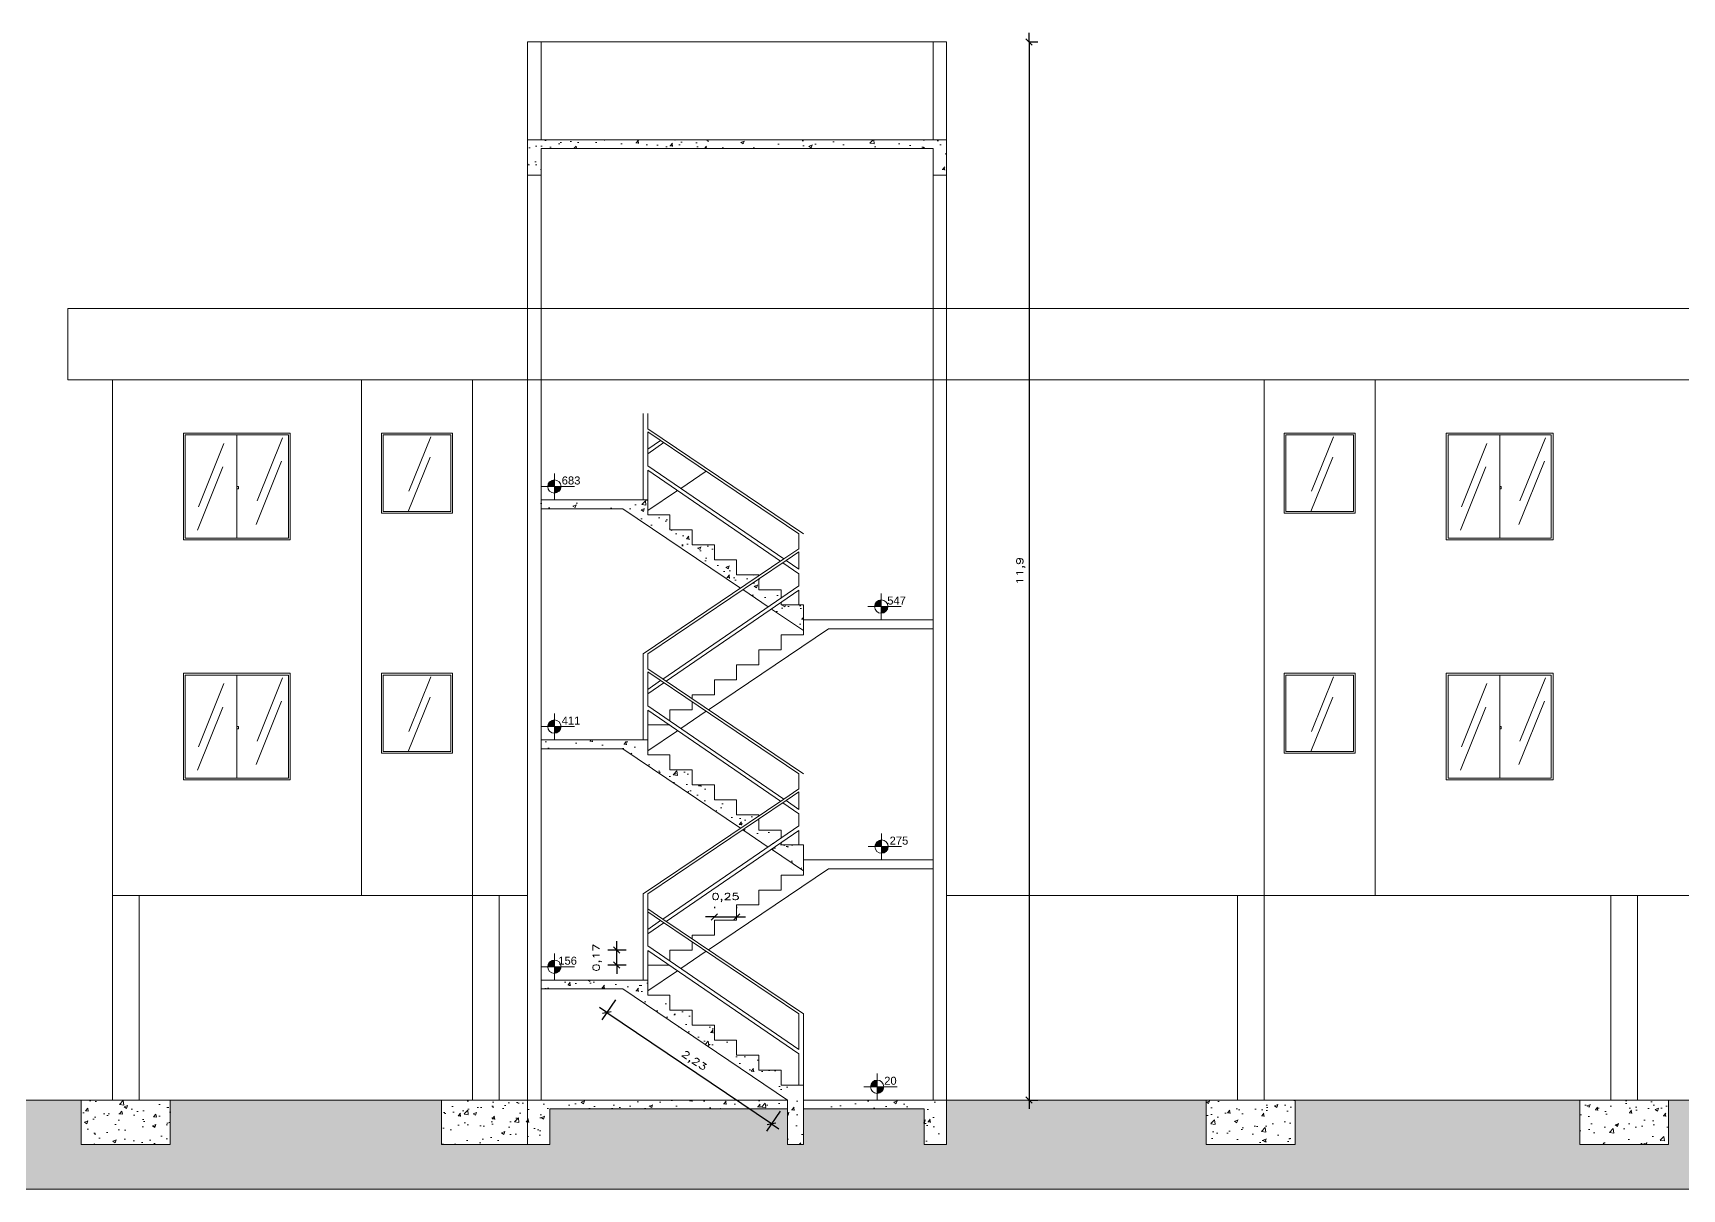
# Model space of a CAD drawing. Header units: millimetres. Extents: x 634 to 830, y -342 to -254.
# Drawn here: x 653.34 to 671.89, y -266.94 to -253.94 of the extents above; entities that cross this region are included whole.
import ezdxf

# ---------------------------------------------------------------- set-up
doc = ezdxf.new("R2010")
doc.units = ezdxf.units.MM
doc.layers.add('Auxiliar', color=1, linetype='Continuous')
doc.layers.add('PAREDE', color=6, linetype='Continuous')
doc.layers.add('Cota nível-baixa', color=240, linetype='Continuous', lineweight=5)
doc.styles.add('REGUA60', font='romansx2.shx', dxfattribs={"width": 1.4})
doc.styles.add('Régua 60', font='arial.ttf', dxfattribs={"height": 9})
doc.dimstyles.new('Cota Vinícius1', dxfattribs={"dimscale": 0.05, "dimtxt": 1.5, "dimasz": 0.01, "dimexe": 2, "dimexo": 3, "dimgap": 0.98, "dimtad": 1, "dimlfac": -1, "dimrnd": 0.01, "dimtxsty": 'REGUA60', "dimblk": 'COTATR', "dimcen": 4, "dimdle": 4, "dimclrt": 2, "dimadec": 0, "dimazin": 0, "dimtfac": 1, "dimtmove": 2, "dimatfit": 2, "dimfxl": 0, "dimarcsym": 0})
pattern_1 = [(50, (-132.313, -54.06285), (0.3825878, -0.03347208), [0.040005, -0.440055]), (355, (-132.313, -54.06285), (-0.07400993, 0.40121895), [0.032004, -0.352044]), (100.451, (-132.2811, -54.06564), (0.30857925, 0.36774504), [0.033999, -0.373989]), (46.1842, (-132.313, -53.95617), (0.56926599, -0.0882889), [0.0600075, -0.6600825]), (96.6356, (-132.26556, -53.96353), (0.4985489, 0.51959367), [0.0509985, -0.5609835]), (351.184, (-132.313, -53.9562), (0.49854967, 0.51959275), [0.048006, -0.528066]), (21, (-132.25966, -53.98284), (0.31839125, -0.21475759), [0.040005, -0.440055]), (326, (-132.25966, -53.98284), (0.12978426, 0.38679473), [0.032004, -0.352044]), (71.4514, (-132.23312, -54.00074), (0.44817463, 0.172038), [0.033999, -0.373989]), (37.5, (-132.313, -54.06285), (0.006486067, 0.177565582), [0, -0.3477768, 0, -0.357378, 0, -0.3533775]), (7.5, (-132.313, -54.06285), (0.14032129, 0.210379207), [0, -0.2037588, 0, -0.3397758, 0, -0.1346835]), (327.5, (-132.43194, -54.06285), (0.28474025, -0.012030362), [0, -0.13335, 0, -0.416052, 0, -0.552069]), (317.5, (-132.48528, -54.06285), (0.31107128, 0.05339563), [0, -0.173355, 0, -0.2763012, 0, -0.392049])]

# ---------------------------------------------------------------- blocks, each defined once
blk = doc.blocks.new('COTATR')
at = {"color": 3}
blk.add_line((-71, -71), (71, 71), dxfattribs=at)
at = {"color": 0, "linetype": 'ByBlock'}
blk.add_line((0, 0), (200, 0), dxfattribs=at)
blk = doc.blocks.new('*D183')
at = {"layer": 'Auxiliar', "color": 0, "lineweight": -2, "transparency": 16777216}
for p, q in [((660.013, -264.251), (659.806, -264.251)), ((659.906, -264.419), (659.906, -264.251)), ((660.013, -264.419), (659.806, -264.419))]:
    blk.add_line(p, q, dxfattribs=at)
at = {"layer": 'Defpoints', "color": 0, "lineweight": 0, "transparency": 16777216}
for p in [(659.906, -264.251), (660.163, -264.251), (660.163, -264.419)]:
    blk.add_point(p, dxfattribs=at)
at = {"layer": 'Auxiliar', "color": 0, "lineweight": -2, "transparency": 16777216, "xscale": 0.0005, "yscale": 0.0005, "zscale": 0.0005}
for p, rotation in [((659.906, -264.251), 90), ((659.906, -264.419), 270)]:
    blk.add_blockref('COTATR', p, dxfattribs=dict(at, rotation=rotation))
at = {"layer": 'Auxiliar', "color": 2, "lineweight": 0, "transparency": 16777216, "insert": (659.688, -264.335), "char_height": 0.075, "attachment_point": 5, "rotation": 90, "style": 'REGUA60'}
blk.add_mtext('0,17', dxfattribs=at)
blk = doc.blocks.new('*D184')
at = {"layer": 'Auxiliar', "color": 0, "lineweight": -2, "transparency": 16777216}
for p, q in [((659.891, -264.812), (659.739, -265.037)), ((659.796, -264.954), (661.647, -266.203)), ((661.743, -266.062), (661.591, -266.287))]:
    blk.add_line(p, q, dxfattribs=at)
at = {"layer": 'Defpoints', "color": 0, "lineweight": 0, "transparency": 16777216}
for p in [(659.975, -264.688), (661.826, -265.938), (661.647, -266.204)]:
    blk.add_point(p, dxfattribs=at)
at = {"layer": 'Auxiliar', "color": 0, "lineweight": -2, "transparency": 16777216, "xscale": 0.0005, "yscale": 0.0005, "zscale": 0.0005}
for p, rotation in [((659.795, -264.954), 145.9806500101759), ((661.647, -266.204), 325.9806500101759)]:
    blk.add_blockref('COTATR', p, dxfattribs=dict(at, rotation=rotation))
at = {"layer": 'Auxiliar', "color": 2, "lineweight": 0, "transparency": 16777216, "insert": (660.774, -265.501), "char_height": 0.075, "attachment_point": 5, "rotation": 325.9807, "style": 'REGUA60'}
blk.add_mtext('2,23', dxfattribs=at)
blk = doc.blocks.new('*D235')
at = {"layer": 'Auxiliar', "color": 0, "lineweight": -2, "transparency": 16777216}
for p, q in [((661.005, -263.763), (661.005, -263.779)), ((661.255, -263.763), (661.255, -263.779)), ((661.006, -263.879), (661.255, -263.879))]:
    blk.add_line(p, q, dxfattribs=at)
at = {"layer": 'Defpoints', "color": 0, "lineweight": 0, "transparency": 16777216}
for p in [(661.005, -263.913), (661.255, -263.879), (661.255, -263.913)]:
    blk.add_point(p, dxfattribs=at)
at = {"layer": 'Auxiliar', "color": 0, "lineweight": -2, "transparency": 16777216, "xscale": 0.0005, "yscale": 0.0005, "zscale": 0.0005, "rotation": 180}
blk.add_blockref('COTATR', (661.005, -263.879), dxfattribs=at)
at = {"layer": 'Auxiliar', "color": 0, "lineweight": -2, "transparency": 16777216, "xscale": 0.0005, "yscale": 0.0005, "zscale": 0.0005}
blk.add_blockref('COTATR', (661.255, -263.879), dxfattribs=at)
at = {"layer": 'Auxiliar', "color": 2, "lineweight": 0, "transparency": 16777216, "insert": (661.13, -263.661), "char_height": 0.075, "attachment_point": 5, "style": 'REGUA60'}
blk.add_mtext('0,25', dxfattribs=at)
blk = doc.blocks.new('*D259')
at = {"layer": 'Auxiliar', "color": 0, "lineweight": -2, "transparency": 16777216}
for p, q in [((664.543, -254.038), (664.643, -254.038)), ((664.543, -254.039), (664.543, -265.938)), ((664.538, -265.938), (664.643, -265.938))]:
    blk.add_line(p, q, dxfattribs=at)
at = {"layer": 'Defpoints', "color": 0, "lineweight": 0, "transparency": 16777216}
for p in [(664.489, -254.038), (663.615, -265.938), (664.543, -265.938)]:
    blk.add_point(p, dxfattribs=at)
at = {"layer": 'Auxiliar', "color": 0, "lineweight": -2, "transparency": 16777216, "xscale": 0.0005, "yscale": 0.0005, "zscale": 0.0005}
for p, rotation in [((664.543, -254.038), 90), ((664.543, -265.938), 270)]:
    blk.add_blockref('COTATR', p, dxfattribs=dict(at, rotation=rotation))
at = {"layer": 'Auxiliar', "color": 2, "lineweight": 0, "transparency": 16777216, "insert": (664.449, -259.988), "char_height": 0.075, "attachment_point": 5, "rotation": 90, "style": 'REGUA60'}
blk.add_mtext('11,9', dxfattribs=at)

msp = doc.modelspace()

# ---------------------------------------------------------------- hatches: boundary and pattern name
at = {"layer": 'Auxiliar', "lineweight": 0}
h = msp.add_hatch(dxfattribs=at)
h.set_pattern_fill('AR-CONC', color=256, scale=0.0021, style=0)
h.set_pattern_definition([(50, (-132.313, -56.76285), (0.3825878, -0.03347208), [0.040005, -0.440055]), (355, (-132.313, -56.76285), (-0.07400993, 0.40121895), [0.032004, -0.352044]), (100.451, (-132.2811, -56.76564), (0.30857925, 0.36774504), [0.033999, -0.373989]), (46.1842, (-132.313, -56.65617), (0.56926599, -0.0882889), [0.0600075, -0.6600825]), (96.6356, (-132.26556, -56.66353), (0.4985489, 0.51959367), [0.0509985, -0.5609835]), (351.184, (-132.313, -56.6562), (0.49854967, 0.51959275), [0.048006, -0.528066]), (21, (-132.25966, -56.68284), (0.31839125, -0.21475759), [0.040005, -0.440055]), (326, (-132.25966, -56.68284), (0.12978426, 0.38679473), [0.032004, -0.352044]), (71.4514, (-132.23312, -56.70074), (0.44817463, 0.172038), [0.033999, -0.373989]), (37.5, (-132.313, -56.76285), (0.006486067, 0.177565582), [0, -0.3477768, 0, -0.357378, 0, -0.3533775]), (7.5, (-132.313, -56.76285), (0.14032129, 0.210379207), [0, -0.2037588, 0, -0.3397758, 0, -0.1346835]), (327.5, (-132.43194, -56.76285), (0.28474025, -0.012030362), [0, -0.13335, 0, -0.416052, 0, -0.552069]), (317.5, (-132.48528, -56.76285), (0.31107128, 0.05339563), [0, -0.173355, 0, -0.2763012, 0, -0.392049])])
h.paths.add_polyline_path([(663.465, -255.238), (663.465, -255.538), (663.615, -255.538), (663.615, -255.138), (658.905, -255.138), (658.905, -255.538), (659.055, -255.538), (659.055, -255.238)])
h = msp.add_hatch(dxfattribs=at)
h.set_pattern_fill('AR-CONC', color=256, scale=0.0021, style=0)
h.set_pattern_definition(pattern_1)
h.paths.add_polyline_path([(661.005, -259.694), (660.755, -259.694), (660.755, -259.526), (660.505, -259.526), (660.505, -259.357), (660.255, -259.357), (660.255, -259.188), (659.055, -259.188), (659.055, -259.288), (659.975, -259.288), (661.298, -260.182), (661.505, -260.042), (661.505, -260.032), (661.255, -260.032), (661.255, -259.863), (661.005, -259.863)])
h = msp.add_hatch(dxfattribs=at)
h.set_pattern_fill('AR-CONC', color=256, scale=0.0021, style=0)
h.set_pattern_definition(pattern_1)
h.paths.add_polyline_path([(661.755, -260.201), (661.505, -260.201), (661.505, -260.076), (661.323, -260.198), (661.61, -260.392), (661.755, -260.292)])
h = msp.add_hatch(dxfattribs=at)
h.set_pattern_fill('AR-CONC', color=256, scale=0.0021, style=0)
h.set_pattern_definition(pattern_1)
h.paths.add_polyline_path([(662.005, -260.369), (661.755, -260.369), (661.755, -260.342), (661.646, -260.417), (662.005, -260.659)])
h = msp.add_hatch(dxfattribs=at)
h.set_pattern_fill('AR-CONC', color=256, scale=0.0021, style=0)
h.set_pattern_definition(pattern_1)
h.paths.add_polyline_path([(660.755, -262.226), (660.505, -262.226), (660.505, -262.057), (660.255, -262.057), (660.255, -261.888), (659.055, -261.888), (659.055, -261.988), (659.975, -261.988), (661.298, -262.882), (661.505, -262.742), (661.505, -262.732), (661.255, -262.732), (661.255, -262.563), (661.005, -262.563), (661.005, -262.394), (660.755, -262.394)])
h = msp.add_hatch(dxfattribs=at)
h.set_pattern_fill('AR-CONC', color=256, scale=0.0021, style=0)
h.set_pattern_definition(pattern_1)
h.paths.add_polyline_path([(661.755, -262.992), (661.755, -262.901), (661.505, -262.901), (661.505, -262.776), (661.323, -262.898), (661.61, -263.092)])
h = msp.add_hatch(dxfattribs=at)
h.set_pattern_fill('AR-CONC', color=256, scale=0.0021, style=0)
h.set_pattern_definition(pattern_1)
h.paths.add_polyline_path([(662.005, -263.069), (661.755, -263.069), (661.755, -263.042), (661.646, -263.117), (662.005, -263.359)])
h = msp.add_hatch(dxfattribs=at)
h.set_pattern_fill('AR-CONC', color=256, scale=0.0021, style=0)
h.set_pattern_definition(pattern_1)
h.paths.add_polyline_path([(662.005, -265.769), (661.755, -265.769), (661.755, -265.601), (661.505, -265.601), (661.505, -265.432), (661.255, -265.432), (661.255, -265.263), (661.005, -265.263), (661.005, -265.094), (660.755, -265.094), (660.755, -264.926), (660.505, -264.926), (660.505, -264.757), (660.255, -264.757), (660.255, -264.588), (659.055, -264.588), (659.055, -264.688), (659.975, -264.688), (661.826, -265.938), (661.826, -266.438), (662.005, -266.438), (662.005, -265.938)])
h = msp.add_hatch(dxfattribs=at)
h.set_pattern_fill('EARTH,_O', color=256, scale=0.05)
h.set_pattern_definition([(0, (-132.313, -54.06285), (0.3175, 0.3175), [0.3175, -0.3175]), (0, (-132.313, -53.9438), (0.3175, 0.3175), [0.3175, -0.3175]), (0, (-132.313, -53.82473), (0.3175, 0.3175), [0.3175, -0.3175]), (90, (-132.2733, -53.78504), (-0.3175, 0.3175), [0.3175, -0.3175]), (90, (-132.15425, -53.78504), (-0.3175, 0.3175), [0.3175, -0.3175]), (90, (-132.03518, -53.78504), (-0.3175, 0.3175), [0.3175, -0.3175])])
h.paths.add_polyline_path([(657.935, -265.938), (654.885, -265.938), (654.885, -266.438), (653.885, -266.438), (653.885, -265.938), (653.055, -265.938), (653.055, -266.938), (688.814, -266.938), (688.814, -265.938), (688.585, -265.938), (688.585, -266.438), (687.585, -266.438), (687.585, -265.938), (684.535, -265.938), (684.535, -266.438), (683.565, -266.438), (683.315, -266.438), (683.315, -266.038), (681.955, -266.038), (681.955, -266.438), (681.776, -266.438), (681.776, -266.038), (679.105, -266.038), (679.105, -266.438), (678.855, -266.438), (678.855, -265.938), (675.935, -265.938), (675.935, -266.438), (674.935, -266.438), (674.935, -265.938), (671.735, -265.938), (671.735, -266.438), (670.735, -266.438), (670.735, -265.938), (667.535, -265.938), (667.535, -266.438), (666.535, -266.438), (666.535, -265.938), (663.615, -265.938), (663.615, -266.438), (663.365, -266.438), (663.365, -266.038), (662.005, -266.038), (662.005, -266.438), (661.826, -266.438), (661.826, -266.038), (659.155, -266.038), (659.155, -266.438), (658.905, -266.438), (657.935, -266.438)])
h = msp.add_hatch(dxfattribs=at)
h.set_pattern_fill('AR-CONC', color=256, scale=0.0021, style=0)
h.set_pattern_definition([(50, (654.31533, -266.0941), (0.38259, -0.03347), [0.04, -0.44005]), (355, (654.31533, -266.0941), (-0.074, 0.40122), [0.032, -0.35204]), (100.45, (654.3472, -266.0969), (0.30858, 0.36775), [0.034, -0.37399]), (46.184, (654.31533, -265.98743), (0.56927, -0.0883), [0.06, -0.66008]), (96.64, (654.36276, -265.9948), (0.49855, 0.5196), [0.051, -0.56098]), (351.18, (654.3153, -265.98743), (0.49855, 0.5196), [0.048, -0.52807]), (21, (654.36867, -266.0141), (0.31839, -0.21476), [0.04, -0.44005]), (326, (654.36867, -266.0141), (0.12978, 0.3868), [0.032, -0.35204]), (71.45, (654.3952, -266.032), (0.44817, 0.17204), [0.034, -0.37399]), (37.5, (654.31533, -266.09411), (0.006486, 0.177566), [0, -0.347777, 0, -0.357378, 0, -0.353378]), (7.5, (654.31533, -266.09411), (0.14032, 0.21038), [0, -0.20376, 0, -0.339776, 0, -0.134684]), (327.5, (654.19638, -266.09411), (0.28474, -0.01203), [0, -0.13335, 0, -0.416052, 0, -0.55207]), (317.5, (654.14304, -266.0941), (0.31107, 0.053396), [0, -0.173355, 0, -0.2763, 0, -0.39205])])
h.paths.add_polyline_path([(653.885, -265.938), (653.885, -266.438), (654.885, -266.438), (654.885, -265.938)])
h = msp.add_hatch(dxfattribs=at)
h.set_pattern_fill('AR-CONC', color=256, scale=0.0021, style=0)
h.set_pattern_definition(pattern_1)
h.paths.add_polyline_path([(657.935, -265.938), (657.935, -266.438), (658.905, -266.438), (658.905, -265.938)])
h = msp.add_hatch(dxfattribs=at)
h.set_pattern_fill('AR-CONC', color=256, scale=0.0021, style=0)
h.set_pattern_definition(pattern_1)
h.paths.add_polyline_path([(659.155, -266.038), (661.826, -266.038), (661.826, -265.938), (658.905, -265.938), (658.905, -266.438), (659.155, -266.438)])
h = msp.add_hatch(dxfattribs=at)
h.set_pattern_fill('AR-CONC', color=256, scale=0.0021, style=0)
h.set_pattern_definition(pattern_1)
h.paths.add_polyline_path([(663.615, -265.938), (662.005, -265.938), (662.005, -266.038), (663.365, -266.038), (663.365, -266.438), (663.615, -266.438)])
h = msp.add_hatch(dxfattribs=at)
h.set_pattern_fill('AR-CONC', color=256, scale=0.0021, style=0)
h.set_pattern_definition(pattern_1)
h.paths.add_polyline_path([(667.535, -266.438), (667.535, -265.938), (666.535, -265.938), (666.535, -266.438)])
h = msp.add_hatch(dxfattribs=at)
h.set_pattern_fill('AR-CONC', color=256, scale=0.0021, style=0)
h.set_pattern_definition(pattern_1)
h.paths.add_polyline_path([(670.735, -265.938), (670.735, -266.438), (671.735, -266.438), (671.735, -265.938)])
at = {"layer": 'Cota nível-baixa', "ltscale": 0.8}
h = msp.add_hatch(color=251, dxfattribs=at)
h.paths.add_polyline_path([(659.205, -259.113), (659.205, -259.039), (659.205, -259.038), (659.28, -259.038, -0.414214)])
h.paths.add_polyline_path([(659.205, -259.038), (659.13, -259.038, -0.414214), (659.205, -258.963)])
h = msp.add_hatch(color=251, dxfattribs=at)
h.paths.add_polyline_path([(662.881, -260.463), (662.881, -260.389), (662.881, -260.388), (662.956, -260.388, -0.414214)])
h.paths.add_polyline_path([(662.881, -260.388), (662.806, -260.388, -0.414214), (662.881, -260.313)])
h = msp.add_hatch(color=251, dxfattribs=at)
h.paths.add_polyline_path([(659.205, -261.813), (659.205, -261.739), (659.205, -261.738), (659.28, -261.738, -0.414214)])
h.paths.add_polyline_path([(659.205, -261.738), (659.13, -261.738, -0.414214), (659.205, -261.663)])
h = msp.add_hatch(color=251, dxfattribs=at)
h.paths.add_polyline_path([(662.885, -263.163), (662.885, -263.089), (662.885, -263.088), (662.96, -263.088, -0.414214)])
h.paths.add_polyline_path([(662.885, -263.088), (662.81, -263.088, -0.414214), (662.885, -263.013)])
h = msp.add_hatch(color=251, dxfattribs=at)
h.paths.add_polyline_path([(659.205, -264.513), (659.205, -264.439), (659.205, -264.438), (659.28, -264.438, -0.414214)])
h.paths.add_polyline_path([(659.205, -264.438), (659.13, -264.438, -0.414214), (659.205, -264.363)])
h = msp.add_hatch(color=251, dxfattribs=at)
h.paths.add_polyline_path([(662.835, -265.863), (662.835, -265.789), (662.835, -265.788), (662.91, -265.788, -0.414214)])
h.paths.add_polyline_path([(662.835, -265.788), (662.76, -265.788, -0.414214), (662.835, -265.713)])

# ---------------------------------------------------------------- linework, layer by layer
at = {"layer": 'Auxiliar', "lineweight": 0}
for p, q in [((658.905, -254.038), (663.615, -254.038)), ((653.735, -257.038), (688.735, -257.038)), ((653.735, -257.838), (653.735, -257.038)), ((653.735, -257.838), (688.735, -257.838)), ((654.235, -263.638), (654.235, -257.838)), ((657.035, -263.638), (657.035, -257.838)), ((658.285, -263.638), (658.285, -257.838)), ((667.185, -263.638), (667.185, -257.838)), ((668.435, -263.638), (668.435, -257.838)), ((660.205, -259.188), (660.205, -258.219)), ((660.255, -258.388), (660.255, -258.219)), ((655.035, -259.638), (655.035, -258.438)), ((656.235, -258.438), (655.035, -258.438)), ((656.215, -258.458), (655.055, -258.458)), ((655.055, -259.618), (655.055, -258.458)), ((655.635, -258.458), (655.635, -259.618)), ((656.215, -259.618), (656.215, -258.458)), ((656.235, -259.638), (656.235, -258.438)), ((657.26, -258.438), (658.06, -258.438)), ((657.26, -259.338), (657.26, -258.438)), ((657.28, -259.318), (657.28, -258.458)), ((657.28, -258.458), (658.04, -258.458)), ((657.816, -258.48), (657.57, -259.092)), ((658.04, -258.458), (658.04, -259.318)), ((658.06, -258.438), (658.06, -259.338)), ((660.255, -258.388), (662.005, -259.569)), ((660.255, -258.805), (660.255, -258.422)), ((660.255, -258.422), (661.955, -259.569)), ((667.41, -258.438), (668.21, -258.438)), ((667.41, -259.338), (667.41, -258.438)), ((667.43, -259.318), (667.43, -258.458)), ((667.43, -258.458), (668.19, -258.458)), ((667.966, -258.48), (667.72, -259.092)), ((668.19, -258.458), (668.19, -259.318)), ((668.21, -258.438), (668.21, -259.338)), ((669.235, -259.638), (669.235, -258.438)), ((670.435, -258.438), (669.235, -258.438)), ((670.415, -258.458), (669.255, -258.458)), ((669.255, -259.618), (669.255, -258.458)), ((669.835, -258.458), (669.835, -259.618)), ((670.415, -259.618), (670.415, -258.458)), ((670.435, -259.638), (670.435, -258.438)), ((655.49, -258.554), (655.204, -259.265)), ((656.149, -258.489), (655.863, -259.2)), ((660.4, -258.52), (660.255, -258.619)), ((660.437, -258.545), (660.255, -258.669)), ((669.69, -258.554), (669.404, -259.265)), ((670.349, -258.489), (670.063, -259.2)), ((655.479, -258.818), (655.193, -259.529)), ((656.138, -258.753), (655.852, -259.464)), ((657.807, -258.707), (657.56, -259.319)), ((660.255, -258.805), (661.785, -259.853)), ((660.255, -259.188), (660.255, -258.855)), ((660.255, -258.855), (661.748, -259.878)), ((667.957, -258.707), (667.71, -259.319)), ((669.679, -258.818), (669.393, -259.529)), ((670.338, -258.753), (670.052, -259.464)), ((655.635, -259.038), (655.653, -259.038)), ((655.653, -259.038), (655.653, -259.065)), ((660.255, -259.188), (660.255, -259.019)), ((660.626, -259.059), (660.912, -258.865)), ((669.835, -259.038), (669.853, -259.038)), ((669.853, -259.038), (669.853, -259.065)), ((655.653, -259.065), (655.635, -259.065)), ((660.255, -259.309), (660.589, -259.084)), ((669.853, -259.065), (669.835, -259.065)), ((658.06, -259.338), (657.26, -259.338)), ((658.04, -259.318), (657.28, -259.318)), ((668.21, -259.338), (667.41, -259.338)), ((668.19, -259.318), (667.43, -259.318)), ((661.955, -259.738), (661.955, -259.569)), ((656.235, -259.638), (655.035, -259.638)), ((656.215, -259.618), (655.055, -259.618)), ((661.955, -259.738), (661.785, -259.853)), ((661.955, -259.772), (661.81, -259.87)), ((661.955, -259.969), (661.955, -259.772)), ((670.435, -259.638), (669.235, -259.638)), ((670.415, -259.618), (669.255, -259.618)), ((661.785, -259.853), (660.205, -260.919)), ((661.81, -259.87), (660.255, -260.919)), ((661.773, -259.895), (661.955, -260.019)), ((661.81, -259.87), (661.955, -259.969)), ((661.955, -260.155), (661.955, -260.019)), ((661.955, -260.155), (660.425, -261.203)), ((661.955, -260.205), (660.462, -261.228)), ((661.955, -260.369), (661.955, -260.205)), ((660.937, -261.548), (662.286, -260.638)), ((661.755, -260.876), (661.755, -260.707)), ((661.755, -260.707), (662.005, -260.707)), ((662.005, -260.707), (662.005, -260.538)), ((662.005, -260.538), (663.465, -260.538)), ((662.286, -260.638), (663.465, -260.638)), ((661.505, -261.044), (661.505, -260.876)), ((661.505, -260.876), (661.755, -260.876)), ((660.205, -261.888), (660.205, -260.919)), ((660.255, -261.088), (660.255, -260.919)), ((661.255, -261.213), (661.255, -261.044)), ((661.255, -261.044), (661.505, -261.044)), ((655.035, -262.338), (655.035, -261.138)), ((656.235, -261.138), (655.035, -261.138)), ((656.215, -261.158), (655.055, -261.158)), ((655.055, -262.318), (655.055, -261.158)), ((655.49, -261.254), (655.204, -261.965)), ((655.635, -261.158), (655.635, -262.318)), ((656.149, -261.189), (655.863, -261.9)), ((656.215, -262.318), (656.215, -261.158)), ((656.235, -262.338), (656.235, -261.138)), ((657.26, -261.138), (658.06, -261.138)), ((657.26, -262.038), (657.26, -261.138)), ((657.28, -262.018), (657.28, -261.158)), ((657.28, -261.158), (658.04, -261.158)), ((657.816, -261.18), (657.57, -261.792)), ((658.04, -261.158), (658.04, -262.018)), ((658.06, -261.138), (658.06, -262.038)), ((660.255, -261.088), (662.005, -262.269)), ((660.255, -261.505), (660.255, -261.122)), ((660.255, -261.122), (661.955, -262.269)), ((660.4, -261.22), (660.255, -261.319)), ((660.437, -261.245), (660.255, -261.369)), ((661.005, -261.382), (661.005, -261.213)), ((661.005, -261.213), (661.255, -261.213)), ((667.41, -261.138), (668.21, -261.138)), ((667.41, -262.038), (667.41, -261.138)), ((667.43, -262.018), (667.43, -261.158)), ((667.43, -261.158), (668.19, -261.158)), ((667.966, -261.18), (667.72, -261.792)), ((668.19, -261.158), (668.19, -262.018)), ((668.21, -261.138), (668.21, -262.038)), ((669.235, -262.338), (669.235, -261.138)), ((670.435, -261.138), (669.235, -261.138)), ((670.415, -261.158), (669.255, -261.158)), ((669.255, -262.318), (669.255, -261.158)), ((669.69, -261.254), (669.404, -261.965)), ((669.835, -261.158), (669.835, -262.318)), ((670.349, -261.189), (670.063, -261.9)), ((670.415, -262.318), (670.415, -261.158)), ((670.435, -262.338), (670.435, -261.138)), ((657.807, -261.407), (657.56, -262.019)), ((660.755, -261.382), (661.005, -261.382)), ((660.755, -261.426), (660.755, -261.382)), ((667.957, -261.407), (667.71, -262.019)), ((655.479, -261.518), (655.193, -262.229)), ((656.138, -261.453), (655.852, -262.164)), ((660.255, -261.505), (661.785, -262.553)), ((660.255, -261.888), (660.255, -261.555)), ((660.255, -261.555), (661.748, -262.578)), ((660.505, -261.676), (660.505, -261.551)), ((660.505, -261.551), (660.755, -261.551)), ((660.626, -261.759), (660.912, -261.565)), ((660.755, -261.551), (660.755, -261.459)), ((669.679, -261.518), (669.393, -262.229)), ((670.338, -261.453), (670.052, -262.164)), ((655.635, -261.738), (655.653, -261.738)), ((655.653, -261.765), (655.635, -261.765)), ((655.653, -261.738), (655.653, -261.765)), ((660.255, -261.888), (660.255, -261.719)), ((660.255, -261.719), (660.505, -261.719)), ((660.255, -262.009), (660.589, -261.784)), ((669.835, -261.738), (669.853, -261.738)), ((669.853, -261.765), (669.835, -261.765)), ((669.853, -261.738), (669.853, -261.765)), ((658.06, -262.038), (657.26, -262.038)), ((658.04, -262.018), (657.28, -262.018)), ((668.21, -262.038), (667.41, -262.038)), ((668.19, -262.018), (667.43, -262.018)), ((656.235, -262.338), (655.035, -262.338)), ((656.215, -262.318), (655.055, -262.318)), ((661.955, -262.438), (661.955, -262.269)), ((670.435, -262.338), (669.235, -262.338)), ((670.415, -262.318), (669.255, -262.318)), ((661.785, -262.553), (660.205, -263.619)), ((661.955, -262.438), (661.785, -262.553)), ((661.955, -262.472), (661.81, -262.57)), ((661.955, -262.669), (661.955, -262.472)), ((661.81, -262.57), (660.255, -263.619)), ((661.773, -262.595), (661.955, -262.719)), ((661.81, -262.57), (661.955, -262.669)), ((661.955, -262.855), (661.955, -262.719)), ((661.955, -262.855), (660.425, -263.903)), ((661.955, -262.905), (660.462, -263.928)), ((661.955, -263.069), (661.955, -262.905)), ((662.005, -263.238), (663.465, -263.238)), ((662.005, -263.407), (662.005, -263.238)), ((660.937, -264.248), (662.286, -263.338)), ((661.755, -263.576), (661.755, -263.407)), ((661.755, -263.407), (662.005, -263.407)), ((662.286, -263.338), (663.465, -263.338)), ((654.235, -265.938), (654.235, -263.638)), ((654.235, -263.638), (658.905, -263.638)), ((654.535, -265.938), (654.535, -263.638)), ((658.285, -265.938), (658.285, -263.638)), ((658.585, -265.938), (658.585, -263.638)), ((660.205, -264.588), (660.205, -263.619)), ((660.255, -264.019), (660.255, -263.619)), ((661.505, -263.744), (661.505, -263.576)), ((661.505, -263.576), (661.755, -263.576)), ((663.615, -263.638), (678.855, -263.638)), ((666.885, -265.938), (666.885, -263.638)), ((667.185, -265.938), (667.185, -263.638)), ((671.085, -265.938), (671.085, -263.638)), ((671.385, -265.938), (671.385, -263.638)), ((660.255, -263.788), (660.425, -263.903)), ((660.255, -263.822), (660.4, -263.92)), ((660.255, -264.205), (660.255, -263.822)), ((661.255, -263.913), (661.255, -263.744)), ((661.255, -263.744), (661.505, -263.744)), ((660.4, -263.92), (660.255, -264.019)), ((660.437, -263.945), (660.255, -264.069)), ((660.4, -263.92), (661.955, -264.969)), ((660.425, -263.903), (662.005, -264.969)), ((661.005, -264.082), (661.005, -263.913)), ((661.005, -263.913), (661.255, -263.913)), ((660.255, -264.205), (661.955, -265.369)), ((660.755, -264.082), (661.005, -264.082)), ((660.755, -264.126), (660.755, -264.082)), ((660.755, -264.251), (660.755, -264.159)), ((660.255, -264.255), (661.955, -265.419)), ((660.255, -264.255), (660.255, -264.419)), ((660.505, -264.376), (660.505, -264.251)), ((660.505, -264.251), (660.755, -264.251)), ((660.626, -264.459), (660.912, -264.265)), ((660.255, -264.588), (660.255, -264.419)), ((660.255, -264.419), (660.495, -264.419)), ((660.255, -264.709), (660.589, -264.484)), ((661.955, -265.369), (661.955, -264.969)), ((662.005, -265.769), (662.005, -264.969)), ((661.955, -265.769), (661.955, -265.419)), ((653.055, -265.938), (658.905, -265.938)), ((653.885, -265.938), (653.885, -266.438)), ((654.885, -265.938), (653.885, -265.938)), ((654.235, -265.938), (654.535, -265.938)), ((654.885, -266.438), (654.885, -265.938)), ((657.935, -265.938), (657.935, -266.438)), ((658.905, -265.938), (657.935, -265.938)), ((658.285, -265.938), (658.585, -265.938)), ((663.615, -265.938), (678.855, -265.938)), ((666.535, -265.938), (666.535, -266.438)), ((667.535, -265.938), (666.535, -265.938)), ((666.885, -265.938), (667.185, -265.938)), ((667.535, -266.438), (667.535, -265.938)), ((670.735, -265.938), (670.735, -266.438)), ((671.735, -265.938), (670.735, -265.938)), ((671.085, -265.938), (671.385, -265.938)), ((671.735, -266.438), (671.735, -265.938)), ((653.885, -266.438), (654.885, -266.438)), ((657.935, -266.438), (658.905, -266.438)), ((666.535, -266.438), (667.535, -266.438)), ((670.735, -266.438), (671.735, -266.438)), ((653.055, -266.938), (688.814, -266.938))]:
    msp.add_line(p, q, dxfattribs=at)
at = {"layer": 'Auxiliar', "color": 2, "lineweight": 0}
for p, q in [((660.255, -259.188), (659.055, -259.188)), ((660.255, -259.357), (660.255, -259.188)), ((659.975, -259.288), (659.055, -259.288)), ((659.975, -259.288), (661.298, -260.182)), ((660.505, -259.357), (660.255, -259.357)), ((660.505, -259.526), (660.505, -259.357)), ((660.505, -259.526), (660.505, -259.357)), ((660.755, -259.526), (660.505, -259.526)), ((660.755, -259.694), (660.755, -259.526)), ((661.005, -259.694), (660.755, -259.694)), ((661.005, -259.863), (661.005, -259.694)), ((661.255, -259.863), (661.005, -259.863)), ((661.255, -260.032), (661.255, -259.863)), ((661.505, -260.032), (661.255, -260.032)), ((661.505, -260.042), (661.505, -260.032)), ((661.505, -260.201), (661.505, -260.076)), ((661.323, -260.198), (661.61, -260.392)), ((661.755, -260.201), (661.505, -260.201)), ((661.755, -260.292), (661.755, -260.201)), ((661.646, -260.417), (662.005, -260.659)), ((661.755, -260.369), (661.755, -260.342)), ((662.005, -260.369), (661.755, -260.369)), ((662.005, -260.538), (662.005, -260.369)), ((662.005, -260.659), (662.005, -260.369)), ((660.255, -261.888), (659.055, -261.888)), ((659.975, -261.988), (659.055, -261.988)), ((659.975, -261.988), (661.298, -262.882)), ((660.255, -262.057), (660.255, -261.888)), ((660.505, -262.057), (660.255, -262.057)), ((660.505, -262.226), (660.505, -262.057)), ((660.505, -262.226), (660.505, -262.057)), ((660.755, -262.226), (660.505, -262.226)), ((660.755, -262.394), (660.755, -262.226)), ((661.005, -262.394), (660.755, -262.394)), ((661.005, -262.563), (661.005, -262.394)), ((661.255, -262.563), (661.005, -262.563)), ((661.255, -262.732), (661.255, -262.563)), ((661.505, -262.732), (661.255, -262.732)), ((661.505, -262.742), (661.505, -262.732)), ((661.323, -262.898), (661.61, -263.092)), ((661.505, -262.901), (661.505, -262.776)), ((661.755, -262.901), (661.505, -262.901)), ((661.755, -262.992), (661.755, -262.901)), ((661.646, -263.117), (662.005, -263.359)), ((661.755, -263.069), (661.755, -263.042)), ((662.005, -263.069), (661.755, -263.069)), ((662.005, -263.238), (662.005, -263.069)), ((662.005, -263.359), (662.005, -263.069)), ((660.255, -264.588), (659.055, -264.588)), ((660.255, -264.757), (660.255, -264.588)), ((659.975, -264.688), (659.055, -264.688)), ((659.975, -264.688), (661.826, -265.938)), ((660.505, -264.757), (660.255, -264.757)), ((660.505, -264.926), (660.505, -264.757)), ((660.505, -264.926), (660.505, -264.757)), ((660.755, -264.926), (660.505, -264.926)), ((660.755, -265.094), (660.755, -264.926)), ((661.005, -265.094), (660.755, -265.094)), ((661.005, -265.263), (661.005, -265.094)), ((661.255, -265.263), (661.005, -265.263)), ((661.255, -265.432), (661.255, -265.263)), ((661.505, -265.432), (661.255, -265.432)), ((661.505, -265.601), (661.505, -265.432)), ((661.755, -265.601), (661.505, -265.601)), ((661.755, -265.769), (661.755, -265.601)), ((662.005, -265.769), (661.755, -265.769)), ((662.005, -265.938), (662.005, -265.769)), ((662.005, -265.938), (662.005, -265.769)), ((661.826, -265.938), (661.826, -266.438)), ((662.005, -266.438), (662.005, -265.938)), ((661.826, -266.438), (662.005, -266.438))]:
    msp.add_line(p, q, dxfattribs=at)
at = {"layer": 'Cota nível-baixa', "lineweight": 5, "ltscale": 0.8}
for p, q in [((659.055, -259.038), (659.43, -259.038)), ((659.205, -259.188), (659.205, -258.89)), ((662.881, -260.538), (662.881, -260.24)), ((662.731, -260.388), (663.106, -260.388)), ((659.205, -261.888), (659.205, -261.59)), ((659.055, -261.738), (659.43, -261.738)), ((662.735, -263.088), (663.11, -263.088)), ((662.885, -263.238), (662.885, -262.94)), ((659.205, -264.588), (659.205, -264.29)), ((659.055, -264.438), (659.43, -264.438)), ((662.835, -265.938), (662.835, -265.64)), ((662.685, -265.788), (663.06, -265.788))]:
    msp.add_line(p, q, dxfattribs=at)
at = {"layer": 'Cota nível-baixa', "lineweight": 13, "ltscale": 0.8}
for centre in [(659.205, -259.038), (662.881, -260.388), (659.205, -261.738), (662.885, -263.088), (659.205, -264.438), (662.835, -265.788)]:
    msp.add_circle(centre, 0.075, dxfattribs=at)
at = {"layer": 'PAREDE', "color": 3, "lineweight": 0}
for p, q in [((658.905, -255.138), (658.905, -254.038)), ((659.055, -255.138), (659.055, -254.038)), ((663.465, -255.138), (663.465, -254.038)), ((663.615, -255.138), (663.615, -254.038)), ((658.905, -265.938), (658.905, -255.538)), ((659.055, -265.938), (659.055, -255.538)), ((663.465, -265.938), (663.465, -255.538)), ((663.615, -265.938), (663.615, -255.538))]:
    msp.add_line(p, q, dxfattribs=at)
at = {"layer": 'PAREDE', "color": 5, "lineweight": 0}
for p, q in [((658.905, -255.138), (663.615, -255.138)), ((658.905, -255.538), (658.905, -255.138)), ((663.615, -255.138), (663.615, -255.538)), ((659.055, -255.238), (663.465, -255.238)), ((659.055, -255.538), (659.055, -255.238)), ((663.465, -255.238), (663.465, -255.538)), ((659.055, -255.538), (658.905, -255.538)), ((663.465, -255.538), (663.615, -255.538)), ((658.905, -265.938), (661.826, -265.938)), ((658.905, -265.938), (658.905, -266.438)), ((659.155, -266.038), (661.826, -266.038)), ((659.155, -266.438), (659.155, -266.038)), ((662.005, -265.938), (663.615, -265.938)), ((662.005, -266.038), (663.365, -266.038)), ((663.365, -266.438), (663.365, -266.038)), ((663.615, -265.938), (663.615, -266.438)), ((658.905, -266.438), (659.155, -266.438)), ((663.615, -266.438), (663.365, -266.438))]:
    msp.add_line(p, q, dxfattribs=at)

# ---------------------------------------------------------------- texts
at = {"layer": 'Cota nível-baixa', "ltscale": 0.8, "char_height": 0.09, "attachment_point": 5, "style": 'Régua 60'}
for s, insert, width in [('{\\C7;683}', (659.393, -258.971), 0.22816), ('{\\C7;547}', (663.053, -260.321), 0.22816), ('{\\C7;411}', (659.392, -261.67), 0.22816), ('{\\C7;275}', (663.08, -263.021), 0.20967), ('{\\C7;156}', (659.354, -264.371), 0.22816), ('{\\C7;20}', (662.984, -265.721), 0.22816)]:
    msp.add_mtext(s, dxfattribs=dict(at, insert=insert, width=width))

# ---------------------------------------------------------------- dimensions: what is measured, and where the dimension line sits
at = {"layer": 'Auxiliar', "lineweight": 0}
dim = msp.add_linear_dim(base=(664.543, -265.938), p1=(664.489, -254.038), p2=(663.615, -265.938), angle=90, dimstyle='Cota Vinícius1', override={"dimfxl": 0.1, "dimfxlon": 1, "dimarcsym": 1}, dxfattribs=at)
dim.commit()
dim.dimension.update_dxf_attribs({"geometry": '*D259', "text_midpoint": (664.449, -259.988)})
dim = msp.add_linear_dim(base=(661.255, -263.879), p1=(661.005, -263.913), p2=(661.255, -263.913), dimstyle='Cota Vinícius1', dxfattribs=at)
dim.commit()
dim.dimension.update_dxf_attribs({"geometry": '*D235', "text_midpoint": (661.13, -263.661)})
dim = msp.add_linear_dim(base=(659.906, -264.251), p1=(660.163, -264.419), p2=(660.163, -264.251), angle=90, dimstyle='Cota Vinícius1', dxfattribs=at)
dim.commit()
dim.dimension.update_dxf_attribs({"geometry": '*D183', "text_midpoint": (659.688, -264.335)})
dim = msp.add_aligned_dim(p1=(659.975, -264.688), p2=(661.826, -265.938), distance=-0.32, dimstyle='Cota Vinícius1', dxfattribs=at)
dim.commit()
dim.dimension.update_dxf_attribs({"geometry": '*D184', "text_midpoint": (660.774, -265.501)})

doc.saveas('drawing.dxf')
